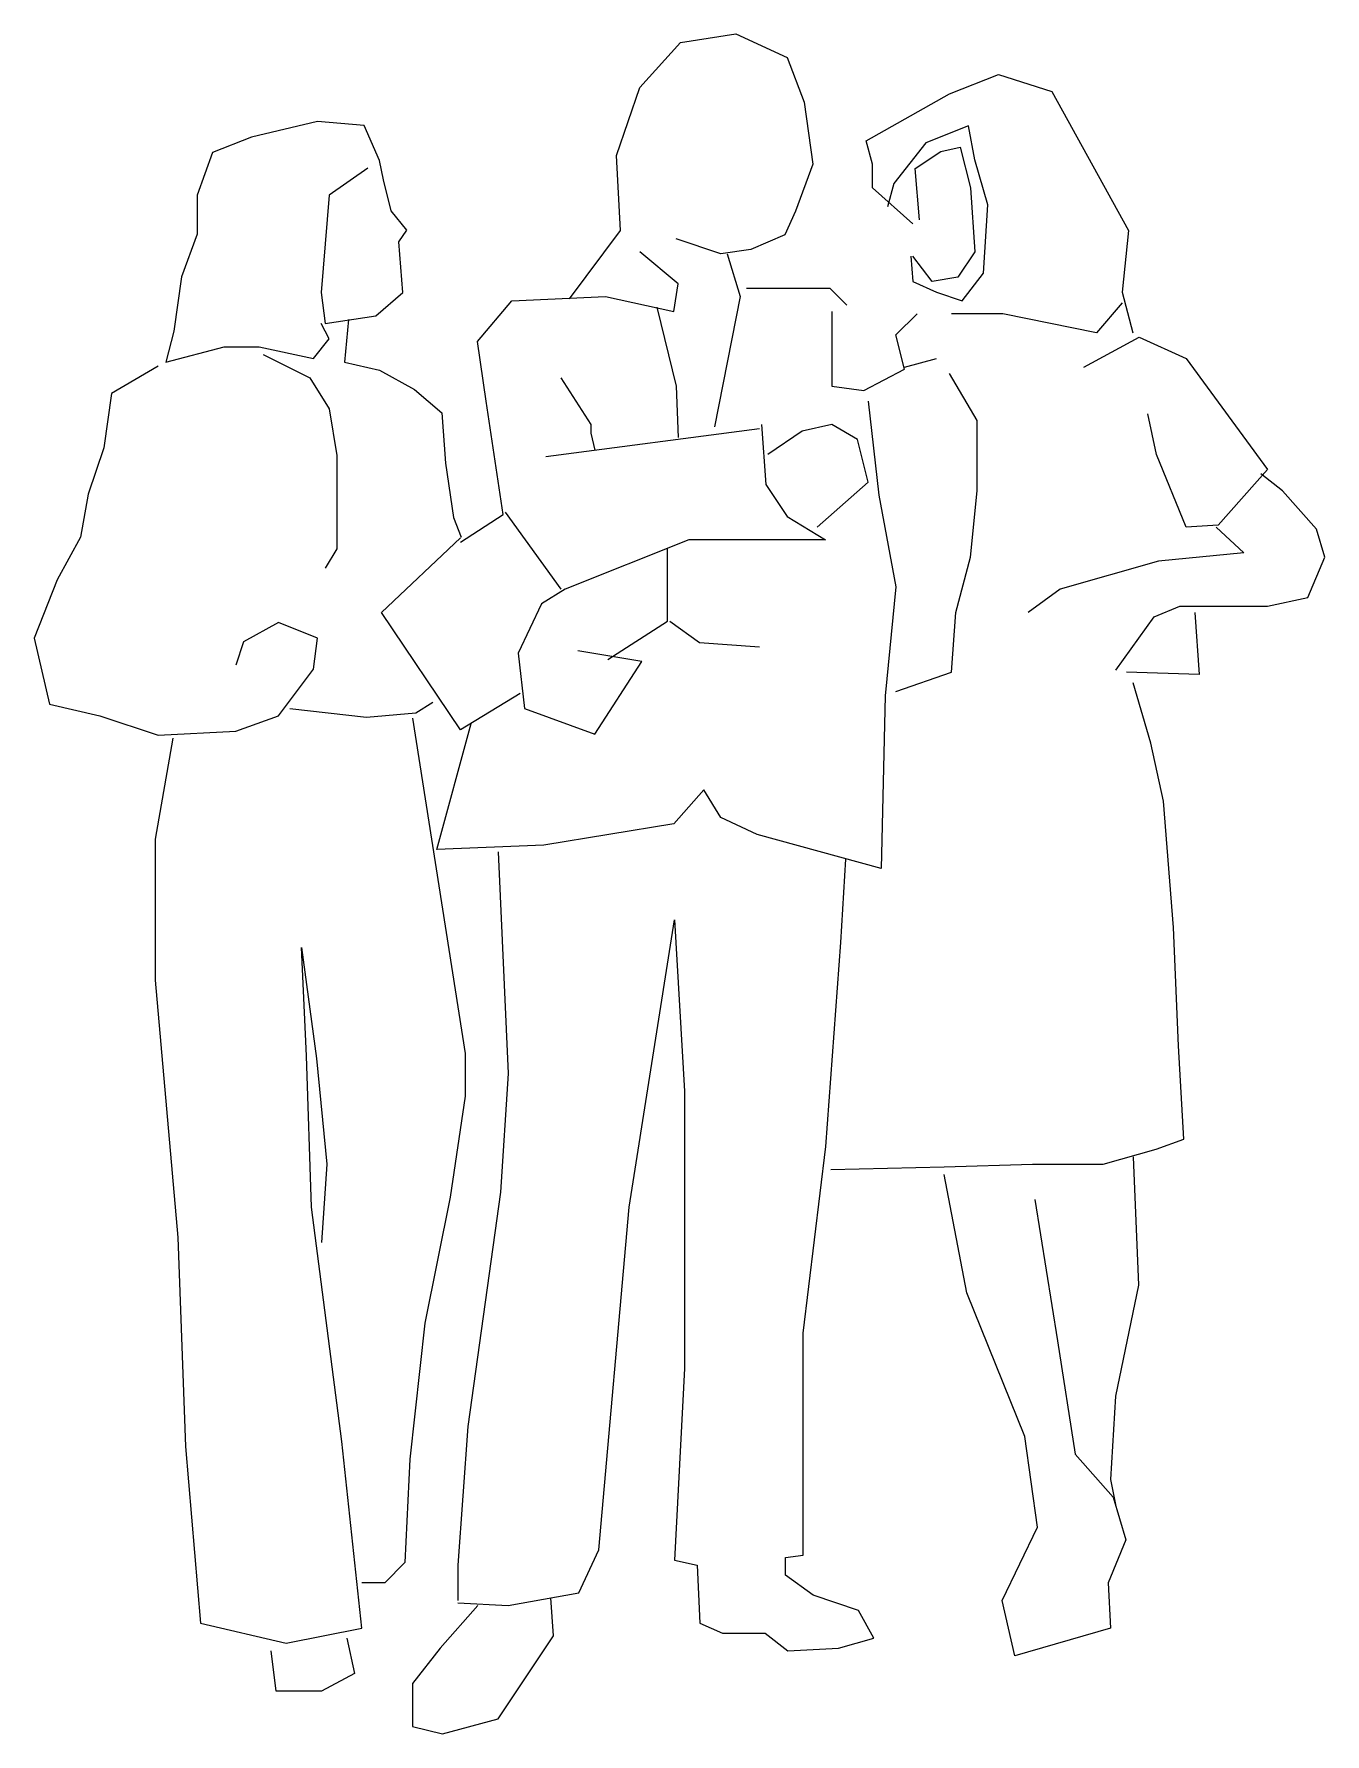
# Model space of a CAD drawing. Header units: millimetres. Extents: x -1587.24 to -1585.88, y 1773.98 to 1775.76.
import ezdxf

# ---------------------------------------------------------------- set-up
doc = ezdxf.new("R2010")
doc.units = ezdxf.units.MM
doc.header["$LTSCALE"] = 10
doc.layers.add('Humanos', color=2, linetype='Continuous')

msp = doc.modelspace()

# ---------------------------------------------------------------- linework, layer by layer
at = {"layer": 'Humanos'}
for p, q in [((-1586.603, 1775.7027), (-1586.5605, 1775.7496)), ((-1586.5605, 1775.7496), (-1586.5023, 1775.7586)), ((-1586.5023, 1775.7586), (-1586.4487, 1775.734)), ((-1586.4487, 1775.734), (-1586.4308, 1775.687)), ((-1586.2786, 1775.696), (-1586.2272, 1775.7161)), ((-1586.2272, 1775.7161), (-1586.1712, 1775.6982)), ((-1586.6276, 1775.6311), (-1586.603, 1775.7027)), ((-1586.3659, 1775.6467), (-1586.2786, 1775.696)), ((-1586.1712, 1775.6982), (-1586.0907, 1775.5528)), ((-1586.4308, 1775.687), (-1586.4218, 1775.6221)), ((-1586.9409, 1775.6669), (-1587.01, 1775.6506)), ((-1586.892, 1775.6628), (-1586.9409, 1775.6669)), ((-1586.8757, 1775.6262), (-1586.892, 1775.6628)), ((-1586.2585, 1775.6624), (-1586.3032, 1775.6445)), ((-1586.2518, 1775.6266), (-1586.2585, 1775.6624)), ((-1587.01, 1775.6506), (-1587.0507, 1775.6343)), ((-1586.3592, 1775.6221), (-1586.3659, 1775.6467)), ((-1586.3032, 1775.6445), (-1586.3368, 1775.602)), ((-1586.2876, 1775.6356), (-1586.2674, 1775.64)), ((-1586.2674, 1775.64), (-1586.2563, 1775.5975)), ((-1587.0507, 1775.6343), (-1587.067, 1775.5896)), ((-1586.8717, 1775.6059), (-1586.8757, 1775.6262)), ((-1586.6232, 1775.5528), (-1586.6276, 1775.6311)), ((-1586.4218, 1775.6221), (-1586.4397, 1775.5729)), ((-1586.3592, 1775.5975), (-1586.3592, 1775.6221)), ((-1586.3144, 1775.6177), (-1586.2876, 1775.6356)), ((-1586.2384, 1775.5796), (-1586.2518, 1775.6266)), ((-1586.8879, 1775.6181), (-1586.9286, 1775.5896)), ((-1586.8635, 1775.5733), (-1586.8717, 1775.6059)), ((-1586.3368, 1775.602), (-1586.3435, 1775.5774)), ((-1586.3099, 1775.564), (-1586.3144, 1775.6177)), ((-1587.067, 1775.5896), (-1587.067, 1775.5489)), ((-1586.9286, 1775.5896), (-1586.9368, 1775.4878)), ((-1586.3167, 1775.5595), (-1586.3592, 1775.5975)), ((-1586.2563, 1775.5975), (-1586.2518, 1775.5304)), ((-1586.8472, 1775.5529), (-1586.8635, 1775.5733)), ((-1586.4397, 1775.5729), (-1586.4509, 1775.5483)), ((-1586.2428, 1775.508), (-1586.2384, 1775.5796)), ((-1587.067, 1775.5489), (-1587.0833, 1775.5041)), ((-1586.8554, 1775.5407), (-1586.8472, 1775.5529)), ((-1586.6768, 1775.4812), (-1586.6232, 1775.5528)), ((-1586.4509, 1775.5483), (-1586.4867, 1775.5326)), ((-1586.0907, 1775.5528), (-1586.0974, 1775.4879)), ((-1586.8513, 1775.4878), (-1586.8554, 1775.5407)), ((-1586.5627, 1775.4968), (-1586.603, 1775.5304)), ((-1586.518, 1775.5282), (-1586.565, 1775.5438)), ((-1586.4867, 1775.5326), (-1586.518, 1775.5282)), ((-1586.2518, 1775.5304), (-1586.2697, 1775.5036)), ((-1586.5113, 1775.5282), (-1586.4979, 1775.4834)), ((-1586.3189, 1775.5259), (-1586.3167, 1775.4991)), ((-1586.2965, 1775.4991), (-1586.3167, 1775.5259)), ((-1587.0833, 1775.5041), (-1587.0914, 1775.4471)), ((-1586.5672, 1775.4678), (-1586.5627, 1775.4968)), ((-1586.3167, 1775.4991), (-1586.2921, 1775.4879)), ((-1586.2697, 1775.5036), (-1586.2965, 1775.4991)), ((-1586.2652, 1775.4789), (-1586.2428, 1775.508)), ((-1586.9368, 1775.4878), (-1586.9327, 1775.4553)), ((-1586.8798, 1775.4634), (-1586.8513, 1775.4878)), ((-1586.773, 1775.4364), (-1586.7372, 1775.4789)), ((-1586.7372, 1775.4789), (-1586.6388, 1775.4834)), ((-1586.6388, 1775.4834), (-1586.5672, 1775.4678)), ((-1586.4979, 1775.4834), (-1586.5247, 1775.347)), ((-1586.4912, 1775.4924), (-1586.4039, 1775.4924)), ((-1586.4039, 1775.4924), (-1586.386, 1775.4745)), ((-1586.2921, 1775.4879), (-1586.2652, 1775.4789)), ((-1586.0974, 1775.4767), (-1586.1243, 1775.4454)), ((-1586.0974, 1775.4879), (-1586.0862, 1775.4454)), ((-1586.9327, 1775.4553), (-1586.8798, 1775.4634)), ((-1586.9083, 1775.4593), (-1586.9124, 1775.4146)), ((-1586.5851, 1775.4722), (-1586.565, 1775.3895)), ((-1586.4017, 1775.4678), (-1586.4017, 1775.3895)), ((-1586.3346, 1775.4432), (-1586.3122, 1775.4655)), ((-1586.2227, 1775.4655), (-1586.2764, 1775.4655)), ((-1586.1243, 1775.4454), (-1586.2227, 1775.4655)), ((-1587.0914, 1775.4471), (-1587.0996, 1775.4146)), ((-1586.9286, 1775.439), (-1586.9368, 1775.4553)), ((-1586.3256, 1775.4074), (-1586.3346, 1775.4432)), ((-1586.1377, 1775.4096), (-1586.0795, 1775.4409)), ((-1586.0795, 1775.4409), (-1586.0303, 1775.4185)), ((-1587.0996, 1775.4146), (-1587.0385, 1775.4309)), ((-1587.0385, 1775.4309), (-1587.0019, 1775.4309)), ((-1587.0019, 1775.4309), (-1586.9449, 1775.4186)), ((-1586.9978, 1775.4227), (-1586.949, 1775.3983)), ((-1586.9449, 1775.4186), (-1586.9286, 1775.439)), ((-1586.7641, 1775.3738), (-1586.773, 1775.4364)), ((-1587.1077, 1775.4105), (-1587.1566, 1775.382)), ((-1586.9124, 1775.4146), (-1586.8757, 1775.4064)), ((-1586.8757, 1775.4064), (-1586.8391, 1775.3861)), ((-1586.3681, 1775.385), (-1586.3256, 1775.4074)), ((-1586.3256, 1775.4096), (-1586.2921, 1775.4185)), ((-1586.0303, 1775.4185), (-1585.9453, 1775.3022)), ((-1586.949, 1775.3983), (-1586.9286, 1775.3657)), ((-1586.6858, 1775.3984), (-1586.6545, 1775.3492)), ((-1586.565, 1775.3895), (-1586.5627, 1775.3358)), ((-1586.4017, 1775.3895), (-1586.3681, 1775.385)), ((-1586.2495, 1775.3537), (-1586.2786, 1775.4029)), ((-1587.1566, 1775.382), (-1587.1647, 1775.325)), ((-1586.8391, 1775.3861), (-1586.8106, 1775.3617)), ((-1586.7462, 1775.2552), (-1586.7641, 1775.3738)), ((-1586.3636, 1775.3738), (-1586.3525, 1775.2754)), ((-1586.9286, 1775.3657), (-1586.9205, 1775.3169)), ((-1586.8106, 1775.3617), (-1586.8066, 1775.3088)), ((-1586.2495, 1775.2798), (-1586.2495, 1775.3537)), ((-1586.0616, 1775.3179), (-1586.0706, 1775.3604)), ((-1586.4777, 1775.3447), (-1586.7015, 1775.3156)), ((-1586.6545, 1775.3492), (-1586.6545, 1775.3402)), ((-1586.6545, 1775.3402), (-1586.65, 1775.3223)), ((-1586.4755, 1775.3492), (-1586.471, 1775.2866)), ((-1586.433, 1775.3425), (-1586.4688, 1775.3179)), ((-1586.4017, 1775.3492), (-1586.433, 1775.3425)), ((-1586.3748, 1775.3335), (-1586.4017, 1775.3492)), ((-1586.3636, 1775.2888), (-1586.3748, 1775.3335)), ((-1587.1647, 1775.325), (-1587.181, 1775.2762)), ((-1586.9205, 1775.3169), (-1586.9205, 1775.2192)), ((-1586.0303, 1775.2418), (-1586.0616, 1775.3179)), ((-1586.8066, 1775.3088), (-1586.7984, 1775.2518)), ((-1585.9453, 1775.3022), (-1585.9967, 1775.244)), ((-1585.9296, 1775.2798), (-1585.952, 1775.2977)), ((-1586.471, 1775.2866), (-1586.4487, 1775.253)), ((-1586.4173, 1775.2418), (-1586.3636, 1775.2888)), ((-1586.2563, 1775.2105), (-1586.2495, 1775.2798)), ((-1585.8938, 1775.2396), (-1585.9296, 1775.2798)), ((-1587.181, 1775.2762), (-1587.1891, 1775.2314)), ((-1586.3525, 1775.2754), (-1586.3346, 1775.1792)), ((-1586.7984, 1775.2518), (-1586.7903, 1775.2314)), ((-1586.7909, 1775.2261), (-1586.7462, 1775.2552)), ((-1586.744, 1775.2575), (-1586.6858, 1775.1769)), ((-1586.4487, 1775.253), (-1586.4084, 1775.2284)), ((-1587.1891, 1775.2314), (-1587.2135, 1775.1867)), ((-1586.8737, 1775.1523), (-1586.7909, 1775.2306)), ((-1586.5516, 1775.2284), (-1586.6813, 1775.1769)), ((-1586.4084, 1775.2284), (-1586.5516, 1775.2284)), ((-1585.9967, 1775.244), (-1586.0303, 1775.2418)), ((-1585.999, 1775.2418), (-1585.9699, 1775.215)), ((-1585.8849, 1775.2105), (-1585.8938, 1775.2396)), ((-1586.9205, 1775.2192), (-1586.9327, 1775.1989)), ((-1586.5739, 1775.1434), (-1586.5739, 1775.2194)), ((-1586.2719, 1775.1523), (-1586.2563, 1775.2105)), ((-1585.9699, 1775.215), (-1586.0594, 1775.206)), ((-1585.9028, 1775.168), (-1585.8849, 1775.2105)), ((-1586.0594, 1775.206), (-1586.1623, 1775.1769)), ((-1587.2135, 1775.1867), (-1587.2379, 1775.1256)), ((-1586.6813, 1775.1769), (-1586.7059, 1775.1613)), ((-1586.3346, 1775.1792), (-1586.3457, 1775.0651)), ((-1586.1623, 1775.1769), (-1586.1959, 1775.1523)), ((-1586.7059, 1775.1613), (-1586.7305, 1775.1098)), ((-1586.0639, 1775.1478), (-1586.037, 1775.159)), ((-1586.037, 1775.159), (-1585.9453, 1775.159)), ((-1585.9453, 1775.159), (-1585.9028, 1775.168)), ((-1586.9816, 1775.1419), (-1587.0182, 1775.1215)), ((-1586.9409, 1775.1256), (-1586.9816, 1775.1419)), ((-1586.7909, 1775.0293), (-1586.8737, 1775.1523)), ((-1586.6366, 1775.1031), (-1586.5739, 1775.1434)), ((-1586.5717, 1775.1434), (-1586.5404, 1775.121)), ((-1586.2764, 1775.0897), (-1586.2719, 1775.1523)), ((-1586.1041, 1775.0919), (-1586.0639, 1775.1478)), ((-1586.0214, 1775.1523), (-1586.0169, 1775.0874)), ((-1587.2379, 1775.1256), (-1587.2217, 1775.0564)), ((-1587.0182, 1775.1215), (-1587.0263, 1775.0971)), ((-1586.9449, 1775.0931), (-1586.9409, 1775.1256)), ((-1586.5404, 1775.121), (-1586.4777, 1775.1165)), ((-1586.7305, 1775.1098), (-1586.7238, 1775.0516)), ((-1586.6008, 1775.1009), (-1586.6679, 1775.1121)), ((-1586.9816, 1775.0442), (-1586.9449, 1775.0931)), ((-1586.65, 1775.0248), (-1586.6008, 1775.1009)), ((-1586.3346, 1775.0695), (-1586.2764, 1775.0897)), ((-1586.0169, 1775.0874), (-1586.0929, 1775.0897)), ((-1586.7283, 1775.0673), (-1586.7909, 1775.0293)), ((-1586.0673, 1775.0153), (-1586.0858, 1775.0787)), ((-1587.2217, 1775.0564), (-1587.1688, 1775.0442)), ((-1586.9699, 1775.0516), (-1586.8894, 1775.0427)), ((-1586.8379, 1775.0472), (-1586.82, 1775.0584)), ((-1586.7238, 1775.0516), (-1586.65, 1775.0248)), ((-1586.3457, 1775.0651), (-1586.3502, 1774.8839)), ((-1587.1688, 1775.0442), (-1587.1077, 1775.0239)), ((-1587.0263, 1775.0279), (-1586.9816, 1775.0442)), ((-1586.8894, 1775.0427), (-1586.8379, 1775.0472)), ((-1586.8414, 1775.0417), (-1586.7859, 1774.6903)), ((-1586.8156, 1774.904), (-1586.7798, 1775.036)), ((-1587.0923, 1775.0206), (-1587.1108, 1774.9149)), ((-1587.1077, 1775.0239), (-1587.0263, 1775.0279)), ((-1586.0541, 1774.9545), (-1586.0673, 1775.0153)), ((-1586.5359, 1774.9666), (-1586.5672, 1774.9308)), ((-1586.518, 1774.9376), (-1586.5359, 1774.9666)), ((-1586.0436, 1774.8224), (-1586.0541, 1774.9545)), ((-1586.5672, 1774.9308), (-1586.7037, 1774.9085)), ((-1586.48, 1774.9197), (-1586.518, 1774.9376)), ((-1587.1108, 1774.9149), (-1587.1108, 1774.767)), ((-1586.7037, 1774.9085), (-1586.8156, 1774.904)), ((-1586.3502, 1774.8839), (-1586.48, 1774.9197)), ((-1586.7516, 1774.9017), (-1586.741, 1774.6692)), ((-1586.3923, 1774.8066), (-1586.387, 1774.8938)), ((-1586.6142, 1774.5292), (-1586.5666, 1774.8304)), ((-1586.5666, 1774.8304), (-1586.5561, 1774.6507)), ((-1586.0383, 1774.6983), (-1586.0436, 1774.8224)), ((-1586.9576, 1774.8013), (-1586.9418, 1774.6851)), ((-1586.9523, 1774.6877), (-1586.9576, 1774.8013)), ((-1586.4081, 1774.5926), (-1586.3923, 1774.8066)), ((-1587.1108, 1774.767), (-1587.0871, 1774.4975)), ((-1586.033, 1774.6005), (-1586.0383, 1774.6983)), ((-1586.947, 1774.5292), (-1586.9523, 1774.6877)), ((-1586.9418, 1774.6851), (-1586.9312, 1774.5741)), ((-1586.7859, 1774.6903), (-1586.7859, 1774.6454)), ((-1586.741, 1774.6692), (-1586.7489, 1774.545)), ((-1586.7859, 1774.6454), (-1586.8017, 1774.5398)), ((-1586.5561, 1774.6507), (-1586.5561, 1774.3601)), ((-1586.4319, 1774.3971), (-1586.4081, 1774.5926)), ((-1586.1175, 1774.5741), (-1586.062, 1774.59)), ((-1586.062, 1774.59), (-1586.033, 1774.6005)), ((-1586.9312, 1774.5741), (-1586.9365, 1774.4922)), ((-1586.4028, 1774.5688), (-1586.284, 1774.5715)), ((-1586.284, 1774.5715), (-1586.1915, 1774.5741)), ((-1586.1915, 1774.5741), (-1586.1175, 1774.5741)), ((-1586.0858, 1774.582), (-1586.0805, 1774.4473)), ((-1586.2602, 1774.4394), (-1586.284, 1774.5635)), ((-1586.8017, 1774.5398), (-1586.8282, 1774.4077)), ((-1586.7489, 1774.545), (-1586.7833, 1774.2994)), ((-1586.1889, 1774.5371), (-1586.1651, 1774.3892)), ((-1586.9153, 1774.2835), (-1586.947, 1774.5292)), ((-1586.6459, 1774.1699), (-1586.6142, 1774.5292)), ((-1587.0871, 1774.4975), (-1587.0791, 1774.2782)), ((-1586.0805, 1774.4473), (-1586.1043, 1774.3311)), ((-1586.1994, 1774.2888), (-1586.2602, 1774.4394)), ((-1586.8282, 1774.4077), (-1586.844, 1774.265)), ((-1586.4319, 1774.1646), (-1586.4319, 1774.3971)), ((-1586.1651, 1774.3892), (-1586.1466, 1774.2703)), ((-1586.5561, 1774.3601), (-1586.5666, 1774.1593)), ((-1586.1043, 1774.3311), (-1586.1096, 1774.2439)), ((-1586.8942, 1774.088), (-1586.9153, 1774.2835)), ((-1586.7833, 1774.2994), (-1586.7938, 1774.1541)), ((-1586.1862, 1774.1937), (-1586.1994, 1774.2888)), ((-1587.0791, 1774.2782), (-1587.0633, 1774.0933)), ((-1586.844, 1774.265), (-1586.8493, 1774.1567)), ((-1586.1466, 1774.2703), (-1586.107, 1774.2254)), ((-1586.1096, 1774.2439), (-1586.1043, 1774.2175)), ((-1586.107, 1774.2254), (-1586.0937, 1774.1805)), ((-1586.2232, 1774.1171), (-1586.1862, 1774.1937)), ((-1586.0937, 1774.1805), (-1586.1122, 1774.1356)), ((-1586.667, 1774.125), (-1586.6459, 1774.1699)), ((-1586.5666, 1774.1593), (-1586.5429, 1774.1541)), ((-1586.4504, 1774.162), (-1586.4319, 1774.1646)), ((-1586.4504, 1774.1435), (-1586.4504, 1774.162)), ((-1586.8493, 1774.1567), (-1586.8704, 1774.1356)), ((-1586.7938, 1774.1541), (-1586.7938, 1774.1171)), ((-1586.5429, 1774.1541), (-1586.5402, 1774.0933)), ((-1586.4213, 1774.1224), (-1586.4504, 1774.1435)), ((-1586.8704, 1774.1356), (-1586.8942, 1774.1356)), ((-1586.741, 1774.1118), (-1586.667, 1774.125)), ((-1586.3738, 1774.1065), (-1586.4213, 1774.1224)), ((-1586.1122, 1774.1356), (-1586.1096, 1774.088)), ((-1586.7727, 1774.1118), (-1586.8123, 1774.0669)), ((-1586.7938, 1774.1144), (-1586.741, 1774.1118)), ((-1586.6934, 1774.0801), (-1586.6961, 1774.1197)), ((-1586.3579, 1774.0774), (-1586.3738, 1774.1065)), ((-1586.21, 1774.059), (-1586.2232, 1774.1171)), ((-1587.0633, 1774.0933), (-1586.9735, 1774.0722)), ((-1586.9735, 1774.0722), (-1586.8942, 1774.088)), ((-1586.5402, 1774.0933), (-1586.5164, 1774.0827)), ((-1586.1096, 1774.088), (-1586.21, 1774.059)), ((-1586.9101, 1774.0774), (-1586.9021, 1774.0405)), ((-1586.704, 1774.0642), (-1586.6934, 1774.0801)), ((-1586.5164, 1774.0827), (-1586.4715, 1774.0827)), ((-1586.4715, 1774.0827), (-1586.4477, 1774.0642)), ((-1586.3949, 1774.0669), (-1586.3579, 1774.0774)), ((-1586.984, 1774.022), (-1586.9893, 1774.0642)), ((-1586.8123, 1774.0669), (-1586.8414, 1774.0299)), ((-1586.7516, 1773.9929), (-1586.704, 1774.0642)), ((-1586.4477, 1774.0642), (-1586.3949, 1774.0669)), ((-1586.9021, 1774.0405), (-1586.9365, 1774.022)), ((-1586.9365, 1774.022), (-1586.984, 1774.022)), ((-1586.8414, 1774.0299), (-1586.8414, 1773.985)), ((-1586.8414, 1773.985), (-1586.8097, 1773.9771)), ((-1586.8097, 1773.9771), (-1586.7516, 1773.9929))]:
    msp.add_line(p, q, dxfattribs=at)

doc.saveas('drawing.dxf')
